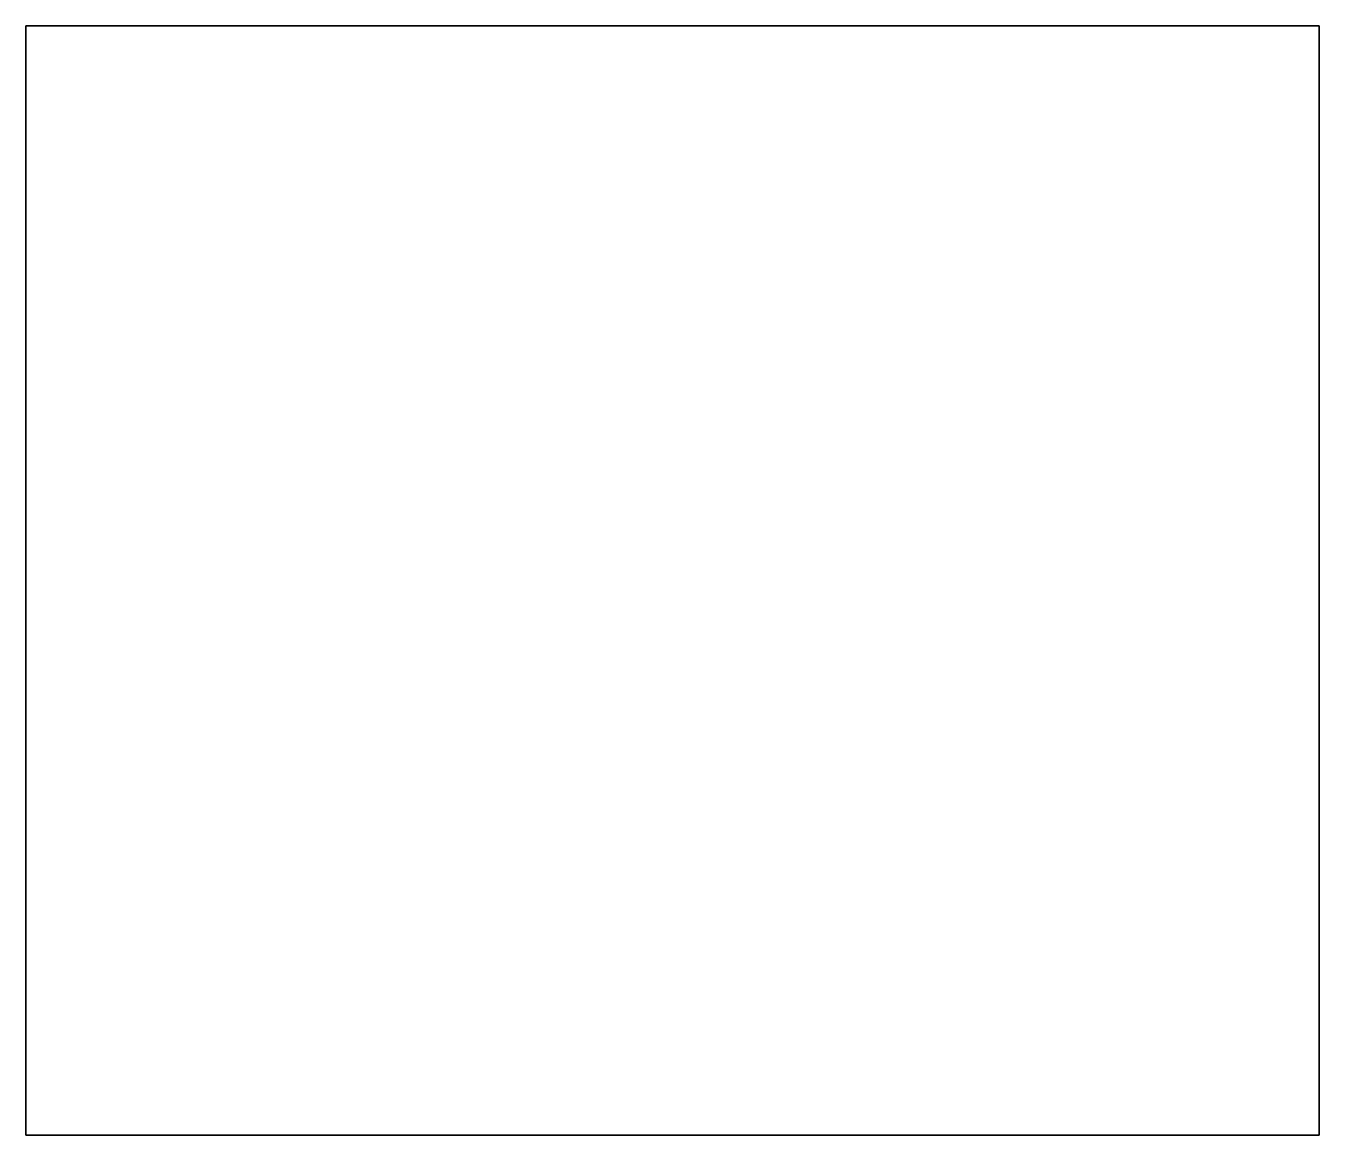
# Model space of a CAD drawing. Extents: x 0 to 3850, y -3300 to 0.
import ezdxf

# ---------------------------------------------------------------- set-up
doc = ezdxf.new("R2010")
doc.units = 0
doc.linetypes.add('Solid', pattern=[0])

msp = doc.modelspace()

# ---------------------------------------------------------------- linework, layer by layer
at = {"color": 0, "linetype": 'Solid', "lineweight": 35}
msp.add_lwpolyline([(400, 0), (3850, 0), (3850, -2325), (3850, -3300), (400, -3300), (0, -3300), (0, 0), (400, 0)], close=True, dxfattribs=at)

doc.saveas('drawing.dxf')
